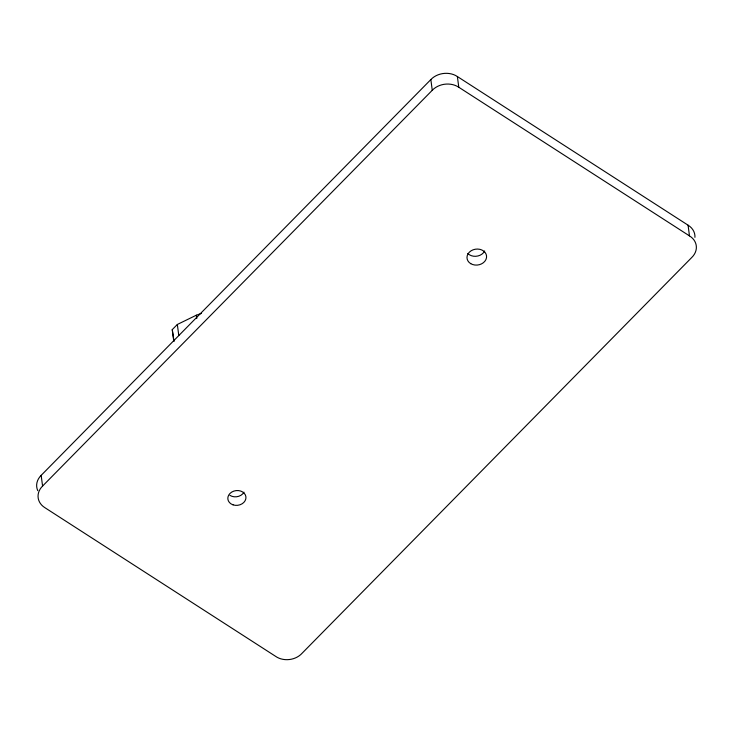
<?xml version="1.0" encoding="UTF-8"?>
<svg xmlns="http://www.w3.org/2000/svg" width="733" height="733" viewBox="0 0 733 733"><rect width="100%" height="100%" fill="white"/><g stroke="black" fill="none" stroke-linecap="round" stroke-linejoin="round"><path stroke-width="1.1" d="M173.721 340.726L172.255 329.63L177.34 324.472L196.334 315.208L201.456 313.376M37.768 490.67A18.6 15.127 -7.5 0 1 41.167 475.35L430.848 79.567A18.545 15.081 -7.5 0 1 457.374 76.534L688.067 225.178A18.426 14.981 -7.5 0 1 694.939 237.345M42.578 486.061L432.259 90.287A18.545 15.081 -7.5 0 1 458.785 87.254L689.478 235.889A18.426 14.981 -7.5 0 1 691.76 257.485L302.078 653.259A18.078 14.697 -7.5 0 1 275.553 656.301L44.86 507.657A18.6 15.127 -7.5 0 1 42.578 486.061L41.167 475.35M172.255 329.63L174.051 341.486M688.067 225.178L689.478 235.889M457.374 76.534L458.785 87.254M430.848 79.567L432.259 90.287M196.334 315.208L196.774 318.534M177.34 324.472L178.797 335.558M243.988 492.2A9.098 7.394 -7.5 0 1 229.924 495.352M484.669 250.988A9.841 7.999 -7.5 0 1 467.819 253.499M233.048 504.845A9.098 7.394 -7.5 0 0 245.931 496.919A9.098 7.394 -7.5 0 0 231.701 492.1A9.098 7.394 -7.5 0 0 233.048 504.845M470.788 263.688A9.841 7.999 -7.5 0 0 486.501 257.723A9.841 7.999 -7.5 0 0 473.06 249.825A9.841 7.999 -7.5 0 0 470.788 263.688"/></g></svg>
